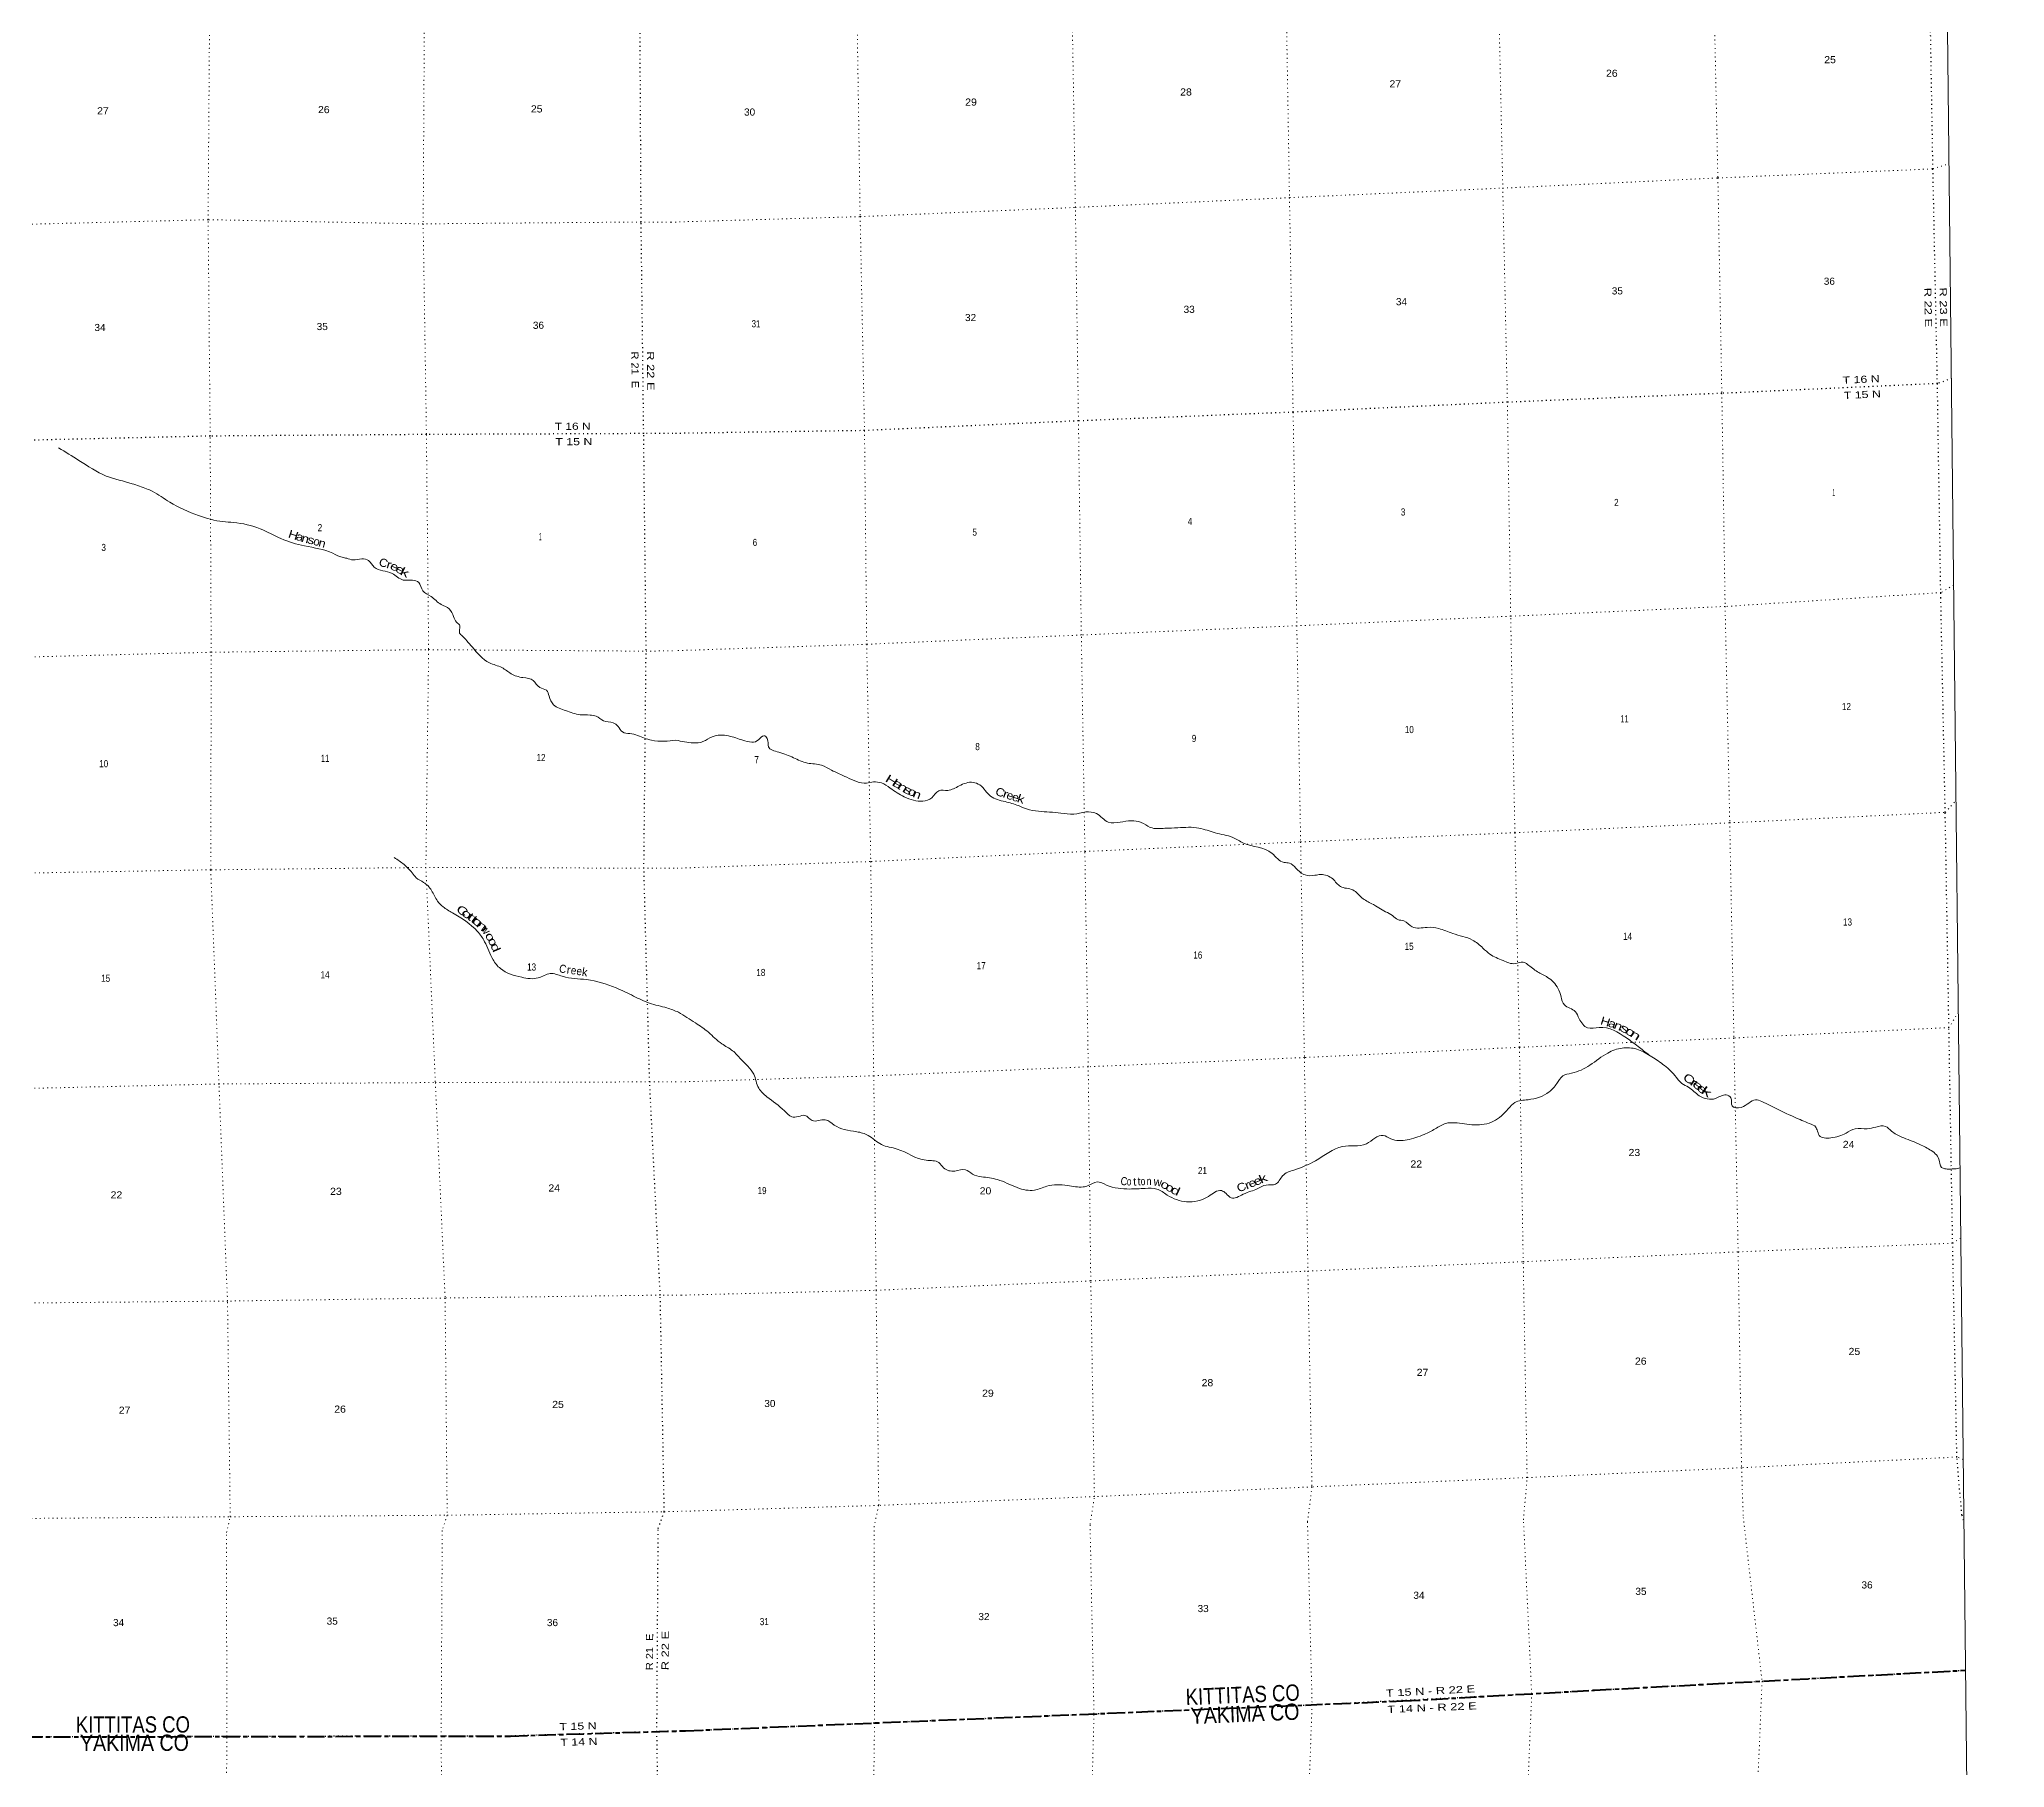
# Model space of a CAD drawing. Header units: feet. Extents: x -6 to 252658, y -374658 to -170635.
# Drawn here: x 204369 to 252658, y -279689 to -237238 of the extents above; entities that cross this region are included whole.
import ezdxf
from ezdxf.enums import TextEntityAlignment as Align

# ---------------------------------------------------------------- set-up
doc = ezdxf.new("R2010")
doc.units = ezdxf.units.FT
doc.header["$LTSCALE"] = 70
doc.linetypes.add('DOTTED', pattern=[1.5, 0.3, -1.2])
doc.linetypes.add('LONG_DASH_SHORT_DASH', pattern=[9.9, 6, -1.2, 1.5, -1.2])
for name, color, linetype, lineweight in [('11', 7, 'LONG_DASH_SHORT_DASH', 60), ('39', 7, 'Continuous', 13), ('4', 7, 'Continuous', 13), ('6', 7, 'DOTTED', 25), ('7', 7, 'DOTTED', 13)]:
    doc.layers.add(name, color=color, linetype=linetype, lineweight=lineweight)
doc.layers.add('12', color=7, linetype='Continuous')
doc.layers.add('41', color=7, linetype='Continuous')

msp = doc.modelspace()

# ---------------------------------------------------------------- linework, layer by layer
at = {"layer": '11'}
for points in [[(220243.74, -278782.35), (237873.57, -278051.09), (242576.1, -277786.74), (251693.15, -277296.14)], [(188780.3, -278964.83), (215945.36, -278911.54), (220243.74, -278782.35)]]:
    msp.add_lwpolyline(points, dxfattribs=at)
at = {"layer": '39'}
for points in [[(220010.74, -254451.06), (219719.89, -254478.06), (219409.48, -254455.25), (219069.89, -254336.27), (218878.07, -254290.08), (218698.4, -254249.79), (218588.25, -254114.29), (218466.51, -254027.15), (218232.32, -253973.38), (218053.96, -253864.74), (217900.57, -253834.22), (217656.79, -253826.78), (217301.27, -253726.06), (217005.72, -253580.48), (216892.76, -253368.63), (216828.85, -253224.6), (216663.01, -253158.03), (216506.12, -252982.83), (216251.65, -252915.2), (215962.65, -252819.8), (215733.51, -252669.5), (215428.17, -252552.16), (215001.21, -252162.77), (214872.81, -252015.41), (214756.69, -251888.01), (214695.64, -251826.35), (214701.85, -251647.4), (214622.32, -251551.77), (214546.42, -251417.91), (214441.75, -251228.08), (214239.23, -251119.7), (213995.52, -250923.32), (213792.64, -250780.77), (213689.86, -250578.86), (213538.2, -250520.18), (213308.58, -250518.62), (213037.35, -250356.61), (212600.37, -250200.58), (212459.76, -250041.28), (212290.16, -250000.89), (212074.9, -250025.3), (211923.43, -249984.71), (211806.35, -249959.83), (211577.73, -249859.77), (210887.06, -249680.23), (210307.17, -249501.51), (209795.12, -249259.76), (209140.97, -249105.96), (208880.93, -249084.62), (208283.21, -248934.23), (207574.9, -248606.14), (207141.11, -248337.42), (207005.56, -248278.57), (206649.78, -248151.73), (206015.41, -247963.54), (205342.78, -247578.79), (204842.14, -247272.6)], [(220010.74, -254451.06), (220439.7, -254516.9), (220675.12, -254488.54), (220904.39, -254367.06), (221305.79, -254348.17), (221650.65, -254452.72), (221876.24, -254500.34), (222040.17, -254446.05), (222171.27, -254341.85), (222254.57, -254411.29), (222283.52, -254616.21), (222536.36, -254746.02), (222899.77, -254884.56), (223240.96, -255013.3), (223591.13, -255065.46), (223831.78, -255185.35), (224209.8, -255363.96), (224693.78, -255507.1), (224864.09, -255478.9), (225059.22, -255502.73), (225273.85, -255628.96), (225620.23, -255842.17), (226079.6, -255949.38), (226295.32, -255864.29), (226469.7, -255695.16), (226688.46, -255684.5), (226970.1, -255574.47), (227312.32, -255487.86), (227477.89, -255552.3), (227738.76, -255826.9), (228100.11, -255961.44), (228426.82, -256060.17), (228624.77, -256142.33), (228916.74, -256197.2), (229469.62, -256240.9), (229783.28, -256267.34), (230079.79, -256215.49), (230343.42, -256254.6), (230633.51, -256464.46), (230924.72, -256465), (231442.97, -256472.89), (231665.57, -256595), (232025.36, -256616.86), (232340.47, -256603.03), (232860.72, -256610.9), (233260, -256728.89), (233691.32, -256840.45), (233956.32, -256978.16), (234656.71, -257231.41), (234951.01, -257455.3), (235083.76, -257469.81), (235242.11, -257592.69), (235467.4, -257763.07), (235710.5, -257770.23), (235854.85, -257752.4), (236147.56, -257861.6), (236338.91, -258046.47), (236643.34, -258131.38), (236866.95, -258325.93), (237109.91, -258467.93), (237448.06, -258667.14), (237620.07, -258761.69), (237747.94, -258858.77), (237897.01, -258891.2), (238099.84, -259035.69), (238469.55, -259049.38), (238751.11, -259078.21), (239098.24, -259200.85), (239578.42, -259360.13), (239838.23, -259558.27), (240011.03, -259709.15), (240332.5, -259864.3), (240628.75, -259939.24), (240823.05, -259902.7), (240932.29, -259959.76), (241177.77, -260137.95), (241428.73, -260277.84), (241681.49, -260546.5), (241756.68, -260754.9), (241839.73, -260951.13), (241977.47, -261036.02), (242109.19, -261120.98), (242203.95, -261292.92), (242405.87, -261515.91), (242692.92, -261506.44), (243363.25, -261764.07), (243649.3, -261971.96), (243920.52, -262186.61)], [(213090.59, -257334.79), (213330.02, -257507.1), (213527.46, -257708), (213631.45, -257831.51), (213811.86, -257944.15), (214005.22, -258141.07), (214154.98, -258406.79), (214289.32, -258544.04), (214520.46, -258692.32), (215135.43, -259150.05), (215311.23, -259401.43), (215517.2, -259845.44), (215698.69, -260062.59), (216222.54, -260276.07), (216625.5, -260289.85), (216922.5, -260184.17), (217219.27, -260251.34), (217816.29, -260333.4), (218539.43, -260536.71), (218970.49, -260737.12), (219359, -260911.85), (219791.21, -261027.83), (220073.43, -261133.25)], [(220073.43, -261133.25), (220489.8, -261397.61), (220808.26, -261625.24), (221137.54, -261909.09), (221402.98, -262078.99), (221604.67, -262285.87), (221921.09, -262656.41), (222044.33, -262999.07), (222248.14, -263213.99), (222674.64, -263557.05), (222855.36, -263699.78), (223018, -263697.84), (223178.25, -263667.75), (223354.7, -263792.43), (223679.85, -263778.48), (223902.51, -263904.61), (224147.04, -264014.39), (224455.06, -264069.07), (224733.44, -264158.31), (225063.95, -264385.8), (225447.02, -264493.91), (226161.8, -264771.14), (226467.82, -264825.84), (226588.16, -264959.24), (226862.33, -265034.45), (227122.95, -265001.15), (227297.19, -265111.76), (227521, -265175.5), (227909.54, -265243.3), (228398.31, -265442.73), (228818.89, -265504.11), (229122.82, -265407.91), (229630.66, -265389.76), (230016.75, -265425.39), (230136.81, -265393.77), (230356.45, -265302.59), (230588.46, -265378.3), (231160.17, -265476.12), (231539.53, -265461.52), (231826.92, -265476.19), (232080.01, -265624.11), (232558.29, -265791.46), (233094.64, -265656.25), (233412, -265515.6), (233527.43, -265584.66), (233649.45, -265693.89), (233949.44, -265603.76), (234305.01, -265466.69), (234508.65, -265379.73), (234743.33, -265358.81), (234917.18, -265151.46), (235188.34, -265009.35), (235727.45, -264783.54), (236387.31, -264431.52), (236976.81, -264364.1), (237385.68, -264159.97), (237577.63, -264244.21), (237975.62, -264269.64), (238395.48, -264133.81), (238668.73, -263997.72), (238925.97, -263865.84), (239140.62, -263849.19), (239629.34, -263899.69), (240100.09, -263813.56), (240459.34, -263507.39), (240623.86, -263350.47), (240946.24, -263282.21), (241467.75, -263090.83), (241651.7, -262887.38), (241801.71, -262698.42), (242015.69, -262633.48), (242466.79, -262432.87), (242906.5, -262135.8), (243258.28, -262014.87), (243618.12, -262040.76), (243945.7, -262201.86), (244261.95, -262415.43), (244556.96, -262689.63), (244726.3, -262880.8), (244890.31, -262977.45), (245154.24, -263183.59), (245554.86, -263253.27), (245814.69, -263163.62), (245930.18, -263236.7), (245961, -263431.55), (246184.5, -263473.15), (246537.34, -263283.78), (246688.52, -263324.23), (247094.96, -263524.65), (247630.56, -263769.8), (247994.23, -263926.45)], [(247994.23, -263926.45), (248047.77, -264022.41), (248101.88, -264158.62), (248385.92, -264221.63), (248759.84, -264104.46), (248983.26, -263995.13), (249276.47, -263995.65), (249492.8, -263954.82), (249731.55, -263937.88), (249877.77, -264054.87), (250130.83, -264200.77), (250536.75, -264362.95), (250819.95, -264510.5), (251040.08, -264743.33), (251107.12, -264943.78), (251191.38, -264980.97), (251295.24, -264985.3), (251431.56, -264980.97), (251560.72, -264959.39)]]:
    msp.add_spline(points, degree=3, dxfattribs=at)
at = {"layer": '4'}
msp.add_lwpolyline([(0, -183308.59), (31331.08, -183287.03), (62662.1, -183222.4), (93993, -183114.66), (125323.73, -182963.82), (156654.22, -182769.89), (187984.4, -182532.85), (219314.24, -182252.73), (250643.68, -181929.51), (252658.04, -364975.08), (221076.83, -365300.9), (189495.2, -365583.27), (157911.89, -365844.7), (126330.92, -366017.71), (94748.41, -366169.75), (63165.7, -366278.36), (31582.88, -366343.53), (0, -366365.25)], close=True, dxfattribs=at)
at = {"layer": '6'}
for p, q in [((219936.91, -246918.31), (219219.29, -246921.91)), ((251605.22, -273483.25), (251651.47, -273671.44))]:
    msp.add_line(p, q, dxfattribs=at)
for points in [[(251605.22, -273483.25), (251482.97, -272059.46), (251380, -266808.1), (251288.44, -261510.32), (251197.05, -256224.6), (251089.93, -250963.23), (251004.79, -245693.54), (250895.49, -240420.12), (250803.68, -235104.22), (250694.61, -229846.89), (250684.15, -227718.96)], [(219219.29, -246921.91), (219155.83, -241724.71), (219126.43, -236511.13), (219214.8, -231193.78), (219187.22, -228043.2)], [(251351.44, -245568.38), (251004.79, -245693.54), (245708.25, -245933.97), (240439.52, -246151.94), (235175.17, -246396.01), (229900.36, -246610.02), (224643.96, -246847.96), (219936.91, -246918.31)], [(219219.29, -246921.91), (213880.12, -246944.79), (208567.29, -246983.52), (203136.52, -247107.93), (197853.55, -247112.18), (192618.62, -247087.77), (188516.96, -247059.06)], [(219575.9, -273813.22), (219724.97, -273399.98), (219626.03, -268082.63), (219364.77, -262845.39), (219224.23, -257596.82), (219277.89, -252233.61), (219219.29, -246921.91)], [(219823.2, -319569.38), (219885.6, -315733.38), (219817.93, -310422.18), (219802.91, -305142.54), (219792.3, -299897.03), (219692.57, -294598.29), (219667.43, -289312.73), (219622.74, -284077.69), (219542.86, -278802.53), (219575.9, -273813.22)], [(220243.74, -278782.35), (224886.54, -278590.82), (230282.78, -278366.64), (235639.35, -278143.71), (241040.15, -277872.4), (246695.49, -277562.05), (251693.15, -277296.14)], [(220243.74, -278782.35), (219541.14, -278804.25), (215945.36, -278911.54), (214245.44, -278913.36), (208974.2, -278924.91), (203659.37, -278936.38), (198380.16, -278945.67), (193089.33, -278956.55), (188780.3, -278964.83)]]:
    msp.add_lwpolyline(points, dxfattribs=at)
at = {"layer": '7'}
for points in [[(234849.44, -227887.4), (234905.24, -230554.92), (234996.1, -235802.4), (235086.01, -241126.37), (235175.17, -246396.01), (235266.01, -251641.48), (235359.74, -256951.31), (235451.27, -262247.09), (235538.09, -267492.61), (235637.7, -272792.31), (235528.3, -273654.49)], [(240834.79, -273599.22), (240924.37, -272564.07), (240828.88, -267272.37), (240735.59, -261994.73), (240624.34, -256725.35), (240520.46, -251407.59), (240439.52, -246151.94), (240326.63, -240908.74), (240210.48, -235575.03), (240109.32, -230309.55), (240081.49, -227832.96)], [(245364.71, -227776.79), (245395.87, -230073.27), (245497.22, -235352.82), (245610.76, -240642.3), (245708.25, -245933.97), (245788.88, -251167.49), (245902.55, -256467.02), (246004.18, -261766.7), (246109.18, -267020.05), (246192.76, -272321.96), (246235.53, -273541.71)], [(208970.14, -273912.6), (209059.53, -273526.11), (208993.02, -268228.51), (208783.27, -262908.32), (208582.08, -257636.27), (208591.62, -252291.62), (208567.29, -246983.52), (208516.71, -241667.65), (208553.61, -236437.28), (208644.57, -231176.18), (208531.18, -228143.06)], [(224274.73, -227993.78), (224380.61, -231047.04), (224455.29, -236286.67), (224536.92, -241592.62), (224643.96, -246847.96), (224698.68, -252095.88), (224796.84, -257435.84), (224871.81, -262695.59), (224928.81, -267963.6), (224994.07, -273247.62), (224880.73, -273761.67)], [(230185.24, -273708.9), (230292.95, -273031.3), (230203.4, -267733.49), (230140.48, -262473.6), (230059.1, -257185.76), (229971.28, -251867.8), (229900.36, -246610.02), (229825.62, -241366.37), (229737.63, -236036.34), (229667.89, -233037.73)], [(213830.72, -236451.19), (213800.77, -241769.93), (213880.12, -246944.79), (213934.41, -252228.45), (213866.5, -257577.74), (214100.04, -262861.5), (214339.71, -268153.23), (214390.5, -273489.2), (214268.47, -273863.57)], [(219886.94, -241728.37), (224536.92, -241592.62), (229825.62, -241366.37), (235086.01, -241126.37), (240326.41, -240892.65), (245610.76, -240642.3), (250895.49, -240420.12), (251285.95, -240294.3)], [(219886.94, -241728.37), (219155.83, -241724.71), (213800.77, -241769.93), (208516.71, -241667.65), (203162.6, -241805.32), (197953.94, -241788.67), (192735.72, -241822.37), (188473.49, -241792.04)], [(251399.81, -250640.91), (251095.09, -250827.13), (245788.88, -251167.49), (240520.46, -251407.59), (235266.01, -251641.48), (229971.28, -251867.8), (224698.68, -252095.88), (219988.3, -252254.29)], [(188560.63, -252349.05), (192677.1, -252387.47), (197948.34, -252417.52), (203207.32, -252431.62), (208591.62, -252291.62), (213934.41, -252228.45), (219276.21, -252265.79), (219988.3, -252254.29)], [(220039.73, -257596.08), (224808.84, -257431.68), (230059.1, -257185.76), (235359.74, -256951.31), (240624.34, -256725.35), (245900.77, -256483.14), (251197.05, -256224.6), (251458.08, -255935.8)], [(219964.56, -257593.29), (219224.23, -257596.82), (213866.5, -257577.74), (208582.08, -257636.27), (203302.03, -257728.92), (198079.33, -257718.45), (192819.93, -257664.15), (188604.13, -257619.88)], [(251515.38, -261142.75), (251288.44, -261510.32), (246004.18, -261766.7), (240735.59, -261994.73), (235451.27, -262247.09), (230132.45, -262473.7), (224871.81, -262695.59), (220090.3, -262846.66)], [(188647.74, -262904.01), (192900.42, -262949.55), (198165.65, -262983.69), (203408.78, -263022.08), (208785.16, -262896.24), (214100.04, -262861.5), (219364.77, -262845.39), (220090.3, -262846.66)], [(220140.72, -268083.65), (224928.81, -267963.6), (230203.4, -267733.49), (235538.09, -267492.61), (240828.74, -267262.31), (246109.18, -267020.05), (251380, -266808.1), (251576.31, -266679.6)], [(220140.72, -268083.65), (219626.03, -268082.63), (214339.71, -268153.23), (208997.05, -268228.47), (203603.79, -268280.12), (198284.22, -268250.58), (193023.03, -268218.41), (188691.61, -268219.03)], [(251634.19, -272119.67), (251482.97, -272059.46), (246192.76, -272321.96), (240924.37, -272564.07), (235637.7, -272792.31), (230292.95, -273031.3), (224994.07, -273247.62), (220191.82, -273390.89)], [(188735.67, -273558.04), (193161.06, -273615.75), (198405.56, -273591.82), (203750.79, -273570.83), (209059.53, -273526.11), (214390.5, -273489.2), (219724.99, -273401.99), (220191.82, -273390.89)], [(224880.73, -273761.67), (224889.99, -278588.52), (224827.69, -283680.19), (224969.31, -289161.69), (225083.17, -294438.37), (225191.21, -299743.24), (225274.44, -304961.89), (225315.91, -310241.24), (225381.55, -315524.39), (225304.62, -319516.14)], [(230633.3, -319463.12), (230709.21, -315437.68), (230613.12, -310118.62), (230623.73, -304810.65), (230542.37, -299573.89), (230424.23, -294265.09), (230294.6, -289028.77), (230161.02, -283802.53), (230146.12, -283442.78), (230281.63, -278366.64), (230185.24, -273708.9)], [(235528.3, -273654.49), (235640.49, -278143.71), (235445.09, -283543.32), (235593.47, -288861.9), (235689.4, -294160.86), (235843.74, -299469.33), (235931.27, -304722.12), (235971.09, -310047.73), (236015.24, -315413.5), (235995.22, -319408.53)], [(241258.64, -319353.71), (241339, -315340.91), (241324.65, -309928.62), (241301.25, -304645.09), (241211.49, -299364.17), (241002.88, -294060.21), (240916.63, -288712.91), (240816.07, -283337.6), (241036.7, -277874.7), (240834.79, -273599.22)], [(246235.53, -273541.71), (246696.64, -277565.5), (246459.26, -283215.85), (246231.29, -288763.04), (246232.72, -294066.88), (246487.57, -299368.41), (246569.13, -304629.29), (246634.94, -309934.56), (246668.58, -315242.12), (246565.81, -319297.22)], [(209204.09, -319668.8), (209226.29, -315831.54), (209243.03, -310513.3), (209201.44, -305195.76), (209136.36, -299936.83), (209024.49, -294632.2), (208993.61, -289372.86), (208960.78, -284119.57), (208974.2, -278923.76), (208970.14, -273912.6)], [(214268.47, -273863.57), (214243.14, -278912.21), (214272.31, -284158.2), (214315.42, -289431.47), (214347.82, -294646.55), (214455.64, -299949.21), (214542.75, -305199.83), (214521.09, -310437.68), (214518.66, -315775.87), (214465.05, -319620.16)]]:
    msp.add_lwpolyline(points, dxfattribs=at)

# ---------------------------------------------------------------- texts
at = {"layer": '12'}
for s, rotation, width, p in [('KITTITAS CO', 2.375, 0.85, (232543.35, -278154.64)), ('YAKIMA CO', 2.375, 0.9, (232664.38, -278618.83)), ('KITTITAS CO', 0.112, 0.85, (205266.62, -278832.49)), ('YAKIMA CO', 0.112, 0.9, (205368.55, -279280.86))]:
    msp.add_text(s, height=400, rotation=rotation, dxfattribs=dict(at, width=width)).set_placement(p)
at = {"layer": '41'}
for s, rotation, width, p in [('H', 342.214, 1.25, (210581.43, -249505.48)), ('a', 343.528, 1.2, (210744.98, -249552.93)), ('n', 343.528, 1.2, (210880.8, -249595.25)), ('s', 345.498, 1.25, (211021.44, -249631.38)), ('o', 345.498, 1.05, (211160.7, -249668.38)), ('n', 345.359, 1.15, (211296.62, -249706.47)), ('C', 341.213, 1.1, (212792.52, -250188.72)), ('r', 342.887, 1.25, (212936.38, -250231.01)), ('e', 336.6, 1.3, (213056.29, -250277.87)), ('e', 332.49, 1.4, (213188.17, -250347.75)), ('k', 334.067, 1.55, (213306.03, -250419.55)), ('H', 328.493, 1.55, (225260.28, -255526.93)), ('a', 328.236, 1.65, (225410.82, -255612.54)), ('n', 328.535, 1.65, (225532.91, -255690.06)), ('s', 331.976, 1.65, (225660.54, -255763.66)), ('o', 338.903, 1.2, (225778.9, -255814.69)), ('n', 339.34, 1.3, (225902.83, -255872.88)), ('C', 338.042, 1.15, (227941.01, -255822.18)), ('r', 341.116, 1.3, (228080.69, -255866.03)), ('e', 343.345, 1.1, (228193.49, -255906.3)), ('e', 343.026, 1.1, (228329.08, -255948.86)), ('k', 343.026, 1.3, (228459.61, -255990.02)), ('C', 325.333, 1.45, (214706.55, -258723.44)), ('o', 325.333, 1.65, (214816.55, -258799.82)), ('t', 325.333, 1.55, (214914.03, -258867.24)), ('t', 322.972, 1.65, (214999.96, -258932.44)), ('o', 322.972, 1.7, (215077.32, -258992.43)), ('n', 319.764, 1.95, (215188.42, -259090.25)), ('o', 299.835, 1.45, (215360.32, -259331.39)), ('o', 296.665, 1.35, (215424.64, -259448.74)), ('d', 292.996, 1.45, (215487.72, -259582.89)), ('C', 350.438, 0.9, (217215.23, -260165.91)), ('e', 352.624, 0.9, (217485.42, -260204.08)), ('e', 352.657, 0.9, (217624.39, -260223.06)), ('H', 343.167, 1.2, (242820.15, -261459.45)), ('a', 340.785, 1.25, (242984.93, -261507.38)), ('n', 337.727, 1.35, (243127.69, -261560.53)), ('s', 331.025, 1.7, (243275.11, -261624.42)), ('o', 327.065, 1.55, (243408.34, -261698.22)), ('n', 326.909, 1.7, (243532.67, -261776.27)), ('C', 326.155, 1.4, (244844.59, -262851.89)), ('r', 327.749, 1.75, (244969.49, -262940.93)), ('e', 322.014, 1.75, (245063.43, -263008.92)), ('e', 321.584, 1.75, (245165.4, -263097.46)), ('k', 325.343, 1.85, (245277.95, -263170.74)), ('C', 352.444, 0.85, (231006.6, -265381.71)), ('o', 358.768, 0.75, (231143.06, -265389.36)), ('o', 2.653, 0.75, (231490.01, -265382.96)), ('n', 0.162, 0.8, (231635.84, -265381.32)), ('w', 351.509, 1.05, (231834.45, -265399.36)), ('o', 333.177, 1.4, (231986.33, -265460.67)), ('o', 335.127, 1.3, (232106.8, -265531.95)), ('d', 335.377, 1.5, (232243.64, -265604.88)), ('C', 22.01, 1.15, (233941.36, -265520.73)), ('r', 20.94, 1.35, (234086.27, -265468.61)), ('e', 21.222, 1.25, (234203.58, -265418.23)), ('e', 22.917, 1.3, (234337.25, -265366.21)), ('k', 23.331, 1.45, (234475.74, -265306.21))]:
    msp.add_text(s, height=200, rotation=rotation, dxfattribs=dict(at, width=width)).set_placement(p, align=Align.CENTER)
for s, rotation, p in [('w', 308.581, (215255.58, -259168.61)), ('r', 352.624, (217363.24, -260188.54)), ('k', 352.793, (217758.74, -260245.74)), ('t', 3.275, (231287.85, -265393.43)), ('t', 3.275, (231395.11, -265388.54))]:
    msp.add_text(s, height=200, rotation=rotation, dxfattribs=at).set_placement(p, align=Align.CENTER)
at = {"layer": '6'}
for s, rotation, width, p in [('R 22 E', 271.187, 1.35, (250680.62, -243341.38)), ('R 23 E', 271.187, 1.35, (251055.92, -243334.5)), ('R 21  E', 270.7, 1.15, (218915.05, -244907.78)), ('R 22 E', 270.7, 1.35, (219296.98, -244899.53)), ('T 16 N', 2.599, 1.3, (248678.06, -245699.06)), ('T 15 N', 2.599, 1.3, (248707.58, -246072.12)), ('T 16 N', 0.245, 1.25, (217035.64, -246831.27)), ('T 15 N', 0.245, 1.3, (217045.87, -247208.96)), ('R 21  E', 89.621, 1.15, (219445.89, -277293.53)), ('R 22 E', 89.621, 1.35, (219829.76, -277295.9)), ('T 15 N - R 22 E', 2.876, 1.35, (237457.68, -277947.41)), ('T 14 N - R 22 E', 2.375, 1.35, (237494.14, -278346.85)), ('T 15 N', 1.722, 1.3, (217151.3, -278771.11)), ('T 14 N', 1.722, 1.3, (217173.02, -279155.83))]:
    msp.add_text(s, height=175, rotation=rotation, dxfattribs=dict(at, width=width)).set_placement(p)
at = {"layer": '7'}
for s, width, p in [('26', 1.1, (242862.33, -238158.92)), ('25', 1.1, (248224.33, -237824.19)), ('28', 1.1, (232400.31, -238618.81)), ('27', 1.1, (237541.53, -238418.77)), ('27', 1.1, (205789.35, -239080.42)), ('26', 1.1, (211216.09, -239051.14)), ('25', 1.1, (216447.17, -239033.81)), ('30', 1.05, (221684.41, -239110.64)), ('29', 1.1, (227117.56, -238866.23)), ('35', 1.05, (243004.66, -243504.22)), ('36', 1.05, (248213.47, -243266.2)), ('33', 1.05, (232484.39, -243956.79)), ('34', 1.05, (237700.48, -243769.15)), ('34', 1.05, (205723.34, -244403.03)), ('35', 1.05, (211184.15, -244379.22)), ('36', 1.05, (216495.74, -244348.75)), ('31', 0.85, (221868.48, -244310.88)), ('32', 1.05, (227113.28, -244158.48)), ('2', 0.85, (243062.16, -248700.77)), ('1', 0.4, (248426.05, -248455.46)), ('2', 0.85, (211209.63, -249319)), ('4', 0.85, (232586.84, -249165.97)), ('3', 0.85, (237821.71, -248933.91)), ('3', 0.85, (205895.54, -249805.57)), ('1', 0.4, (216645.74, -249540.19)), ('6', 0.85, (221895.85, -249682)), ('5', 0.85, (227295.57, -249430.72)), ('11', 0.65, (243214.61, -254013.75)), ('12', 0.85, (248659.18, -253713.98)), ('9', 0.85, (232685.55, -254496.83)), ('10', 0.85, (237919.59, -254278.45)), ('10', 0.85, (205840.52, -255116.8)), ('11', 0.65, (211289.19, -254985.32)), ('12', 0.85, (216584.58, -254966.04)), ('7', 0.85, (221938.99, -255017.3)), ('8', 0.85, (227365.41, -254697.3)), ('13', 0.85, (248685.9, -259004.92)), ('14', 0.85, (243281.64, -259356.1)), ('16', 0.85, (232722.85, -259816.42)), ('15', 0.85, (237914.25, -259603.24)), ('15', 0.85, (205888.67, -260387.45)), ('14', 0.85, (211278.4, -260300.69)), ('13', 0.85, (216353.82, -260110.8)), ('18', 0.85, (221986.48, -260244.94)), ('17', 0.85, (227399.59, -260078.41)), ('23', 1.1, (243416.02, -264666.36)), ('24', 1.1, (248679.82, -264468.26)), ('21', 0.85, (232836.73, -265110.63)), ('22', 1.1, (238057.52, -264949.42)), ('22', 1.1, (206120.78, -265707.54)), ('23', 1.1, (211513.46, -265620.82)), ('24', 1.1, (216877.81, -265537.63)), ('19', 0.85, (222016.46, -265601.88)), ('20', 1.1, (227473.42, -265608.69)), ('25', 1.1, (248822.48, -269552.72)), ('27', 1.1, (238211.28, -270067.34)), ('26', 1.1, (243573.59, -269790.39)), ('29', 1.1, (227533.19, -270578.13)), ('28', 1.1, (232926.79, -270321.17)), ('27', 1.1, (206321.33, -270996.04)), ('26', 1.1, (211615.59, -270969.4)), ('25', 1.1, (216970.87, -270854.65)), ('30', 1.05, (222182.2, -270831.75)), ('36', 1.05, (249139.91, -275287.91)), ('33', 1.05, (232827.72, -275867.98)), ('34', 1.05, (238129.26, -275542.76)), ('35', 1.05, (243584.19, -275445.08)), ('34', 1.05, (206179.46, -276213.21)), ('35', 1.05, (211429.39, -276176.06)), ('36', 1.05, (216840.48, -276212.75)), ('31', 0.85, (222071.23, -276188.8)), ('32', 1.05, (227441.91, -276065.48))]:
    msp.add_text(s, height=175, dxfattribs=dict(at, width=width)).set_placement(p)

doc.saveas('drawing.dxf')
